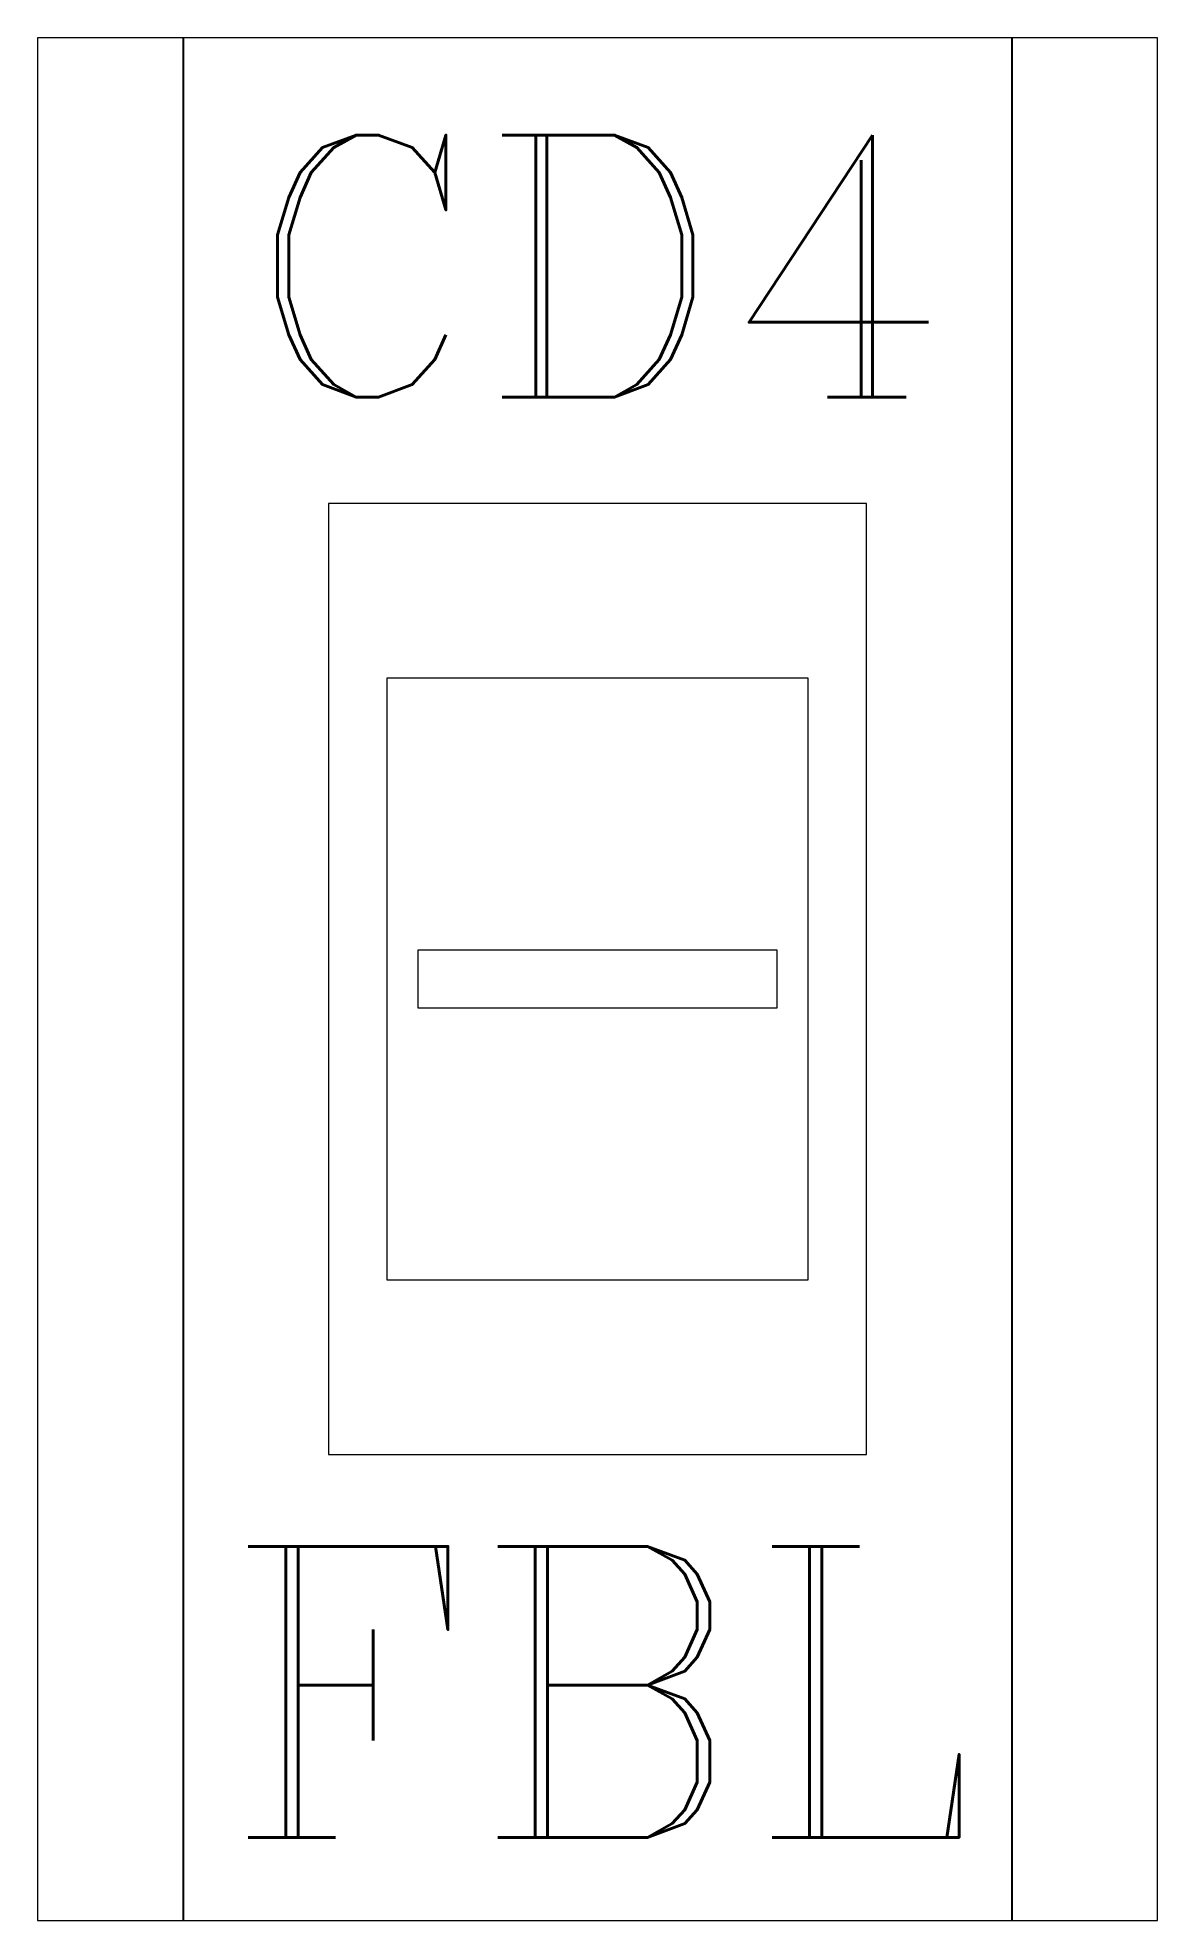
# Model space of a CAD drawing. Header units: inches. Extents: x -9.6 to 9.6, y 0 to 32.3.
import ezdxf
from ezdxf.enums import TextEntityAlignment as Align

# ---------------------------------------------------------------- set-up
doc = ezdxf.new("R2010")
doc.units = ezdxf.units.IN
doc.header["$LTSCALE"] = 48
doc.header["$MEASUREMENT"] = 0
doc.styles.add('ROMANC', font='COMPLEX.SHX')

msp = doc.modelspace()

# ---------------------------------------------------------------- wipeouts: each hides what was drawn before it
msp.add_wipeout([(-9.62, 0), (9.62, 0), (9.62, 32.337), (-9.62, 32.337)])

# ---------------------------------------------------------------- next in the draw order: wipeouts: each hides what was drawn before it
msp.add_wipeout([(-9.62, 0), (9.62, 0), (9.62, 32.337), (-9.62, 32.337)])

# ---------------------------------------------------------------- next in the draw order: linework, layer by layer
for p, q in [((-7.12, 32.337), (-7.12, 0)), ((7.12, 32.337), (7.12, 0))]:
    msp.add_line(p, q)
at = {"lineweight": 0}
for points in [[(-9.62, 0), (9.62, 0), (9.62, 32.337), (-9.62, 32.337)], [(-4.62, 8), (4.62, 8), (4.62, 24.337), (-4.62, 24.337)], [(-3.62, 11), (3.62, 11), (3.62, 21.337), (-3.62, 21.337)], [(3.084, 16.669), (3.084, 15.669), (-3.084, 15.669), (-3.084, 16.669)]]:
    msp.add_lwpolyline(points, close=True, dxfattribs=at)

# ---------------------------------------------------------------- next in the draw order: texts
at = {"style": 'ROMANC'}
for s, height, p in [('CD4', 4.5, (0, 28.414)), ('FBL', 5, (0, 3.923))]:
    msp.add_text(s, height=height, dxfattribs=at).set_placement(p, align=Align.MIDDLE_CENTER)

doc.saveas('drawing.dxf')
